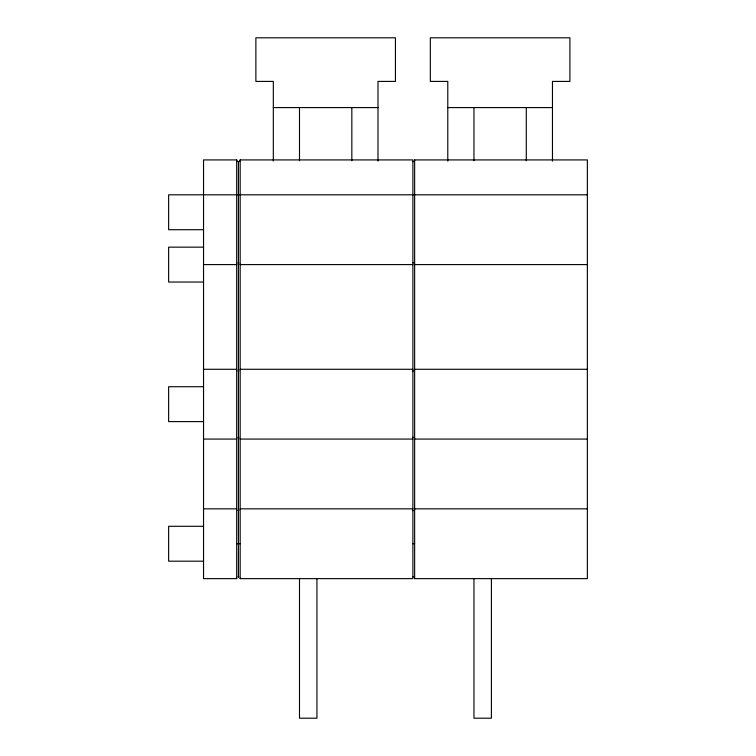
<?xml version="1.0" encoding="UTF-8"?>
<svg xmlns="http://www.w3.org/2000/svg" width="756" height="756" viewBox="0 0 756 756"><rect width="100%" height="100%" fill="white"/><g stroke="black" fill="none" stroke-linecap="round" stroke-linejoin="round"><path stroke-width="1.13" d="M273.322 107.588L378 107.588M447.788 107.588L552.466 107.588M238.433 576.885L238.433 161.68A1.748 1.748 0 0 1 236.685 159.922L203.534 159.922L203.534 578.633L236.685 578.633A3.44 2.429 0 0 1 236.741 578.208M238.433 161.671A1.748 1.748 0 0 0 240.172 159.922L412.889 159.922L412.889 578.633L240.172 578.633A3.44 2.429 0 0 0 240.124 578.208M412.889 161.671A1.748 1.748 0 0 0 414.638 159.922L587.355 159.922L587.355 578.633L414.638 578.633A3.44 2.429 0 0 0 414.581 578.208M587.355 194.812L168.645 194.812L168.645 229.711L203.534 229.711M203.534 247.155L168.645 247.155L168.645 282.045L203.534 282.045M203.534 264.6L236.685 264.6A3.44 2.429 0 0 1 236.741 264.175M412.889 264.6L240.172 264.6A3.44 2.429 0 0 0 240.124 264.175M587.355 264.6L414.638 264.6A3.44 2.429 0 0 0 414.581 264.175M203.534 369.278L236.685 369.278A3.44 2.429 0 0 0 236.741 369.703M412.889 369.278L240.172 369.278A3.44 2.429 0 0 1 240.124 369.703M587.355 369.278L414.638 369.278A3.44 2.429 0 0 1 414.581 369.703M203.534 386.722L168.645 386.722L168.645 421.612L203.534 421.612M203.534 439.066L236.685 439.066A3.44 2.429 0 0 1 236.741 438.631M412.889 439.066L240.172 439.066A3.44 2.429 0 0 0 240.124 438.631M587.355 439.066L414.638 439.066A3.44 2.429 0 0 0 414.581 438.631M203.534 508.845L236.685 508.845A3.44 2.429 0 0 0 236.741 509.27M412.889 508.845L240.172 508.845A3.44 2.429 0 0 1 240.124 509.27M587.355 508.845L414.638 508.845A3.44 2.429 0 0 1 414.581 509.27M203.534 526.289L168.645 526.289L168.645 561.188L203.534 561.188M236.694 543.734L240.172 543.734M412.889 543.734L414.628 543.734M552.466 161.085L552.466 81.412L569.911 81.412L569.911 37.8L430.334 37.8L430.334 81.412L447.788 81.412L447.788 161.085M526.289 107.588L526.289 160.744M491.4 578.633L491.4 718.2L473.955 718.2L473.955 578.633M473.955 107.588L473.955 160.744M414.638 159.932L414.638 578.633M378 161.085L378 81.412L395.445 81.412L395.445 37.8L255.878 37.8L255.878 81.412L273.322 81.412L273.322 161.085M351.833 107.588L351.833 160.744M316.934 578.633L316.934 718.2L299.489 718.2L299.489 578.633M299.489 107.588L299.489 160.744M240.172 159.932L240.172 578.633M236.685 159.932L236.685 578.633M238.414 510.659A1.862 1.314 0 0 1 237.989 510.555M238.877 510.555A1.862 1.314 0 0 1 238.452 510.659M237.989 437.346A1.862 1.314 0 0 1 238.414 437.251M238.452 437.251A1.862 1.314 0 0 1 238.877 437.346M238.414 371.092A1.862 1.314 0 0 1 237.989 370.988M238.877 370.988A1.862 1.314 0 0 1 238.452 371.092M237.989 262.89A1.862 1.314 0 0 1 238.414 262.786M238.452 262.786A1.862 1.314 0 0 1 238.877 262.89M237.989 576.923A1.862 1.314 0 0 1 238.414 576.819M238.452 576.819A1.862 1.314 0 0 1 238.877 576.923M413.334 510.555A1.862 1.314 0 0 1 412.908 510.659M412.908 437.251A1.862 1.314 0 0 1 413.334 437.346M413.334 370.988A1.862 1.314 0 0 1 412.908 371.092M412.908 262.786A1.862 1.314 0 0 1 413.334 262.89M412.908 576.819A1.862 1.314 0 0 1 413.334 576.923"/></g></svg>
